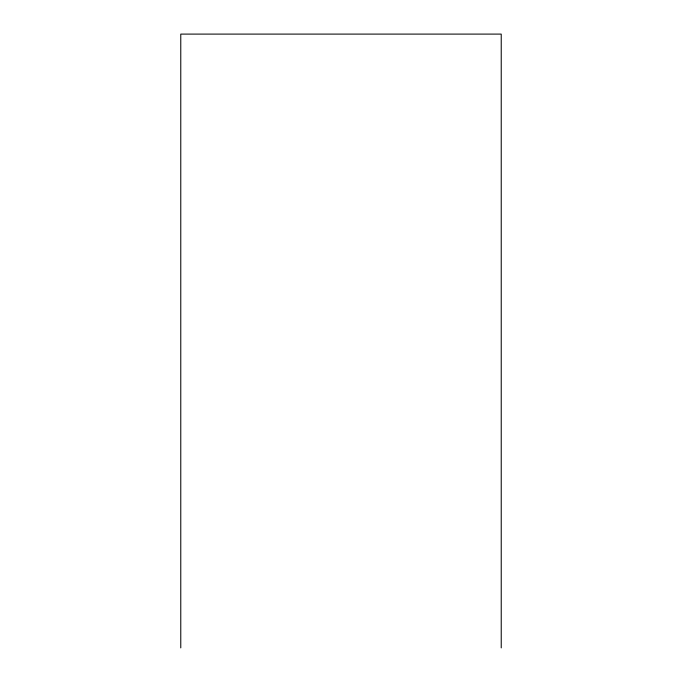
<?xml version="1.0" encoding="UTF-8"?>
<svg xmlns="http://www.w3.org/2000/svg" width="682" height="682" viewBox="0 0 682 682"><rect width="100%" height="100%" fill="white"/><g stroke="black" fill="none" stroke-linecap="round" stroke-linejoin="round"><path stroke-width="1.02" d="M501.227 647.9L501.227 34.1L180.773 34.1L180.773 647.9"/></g></svg>
